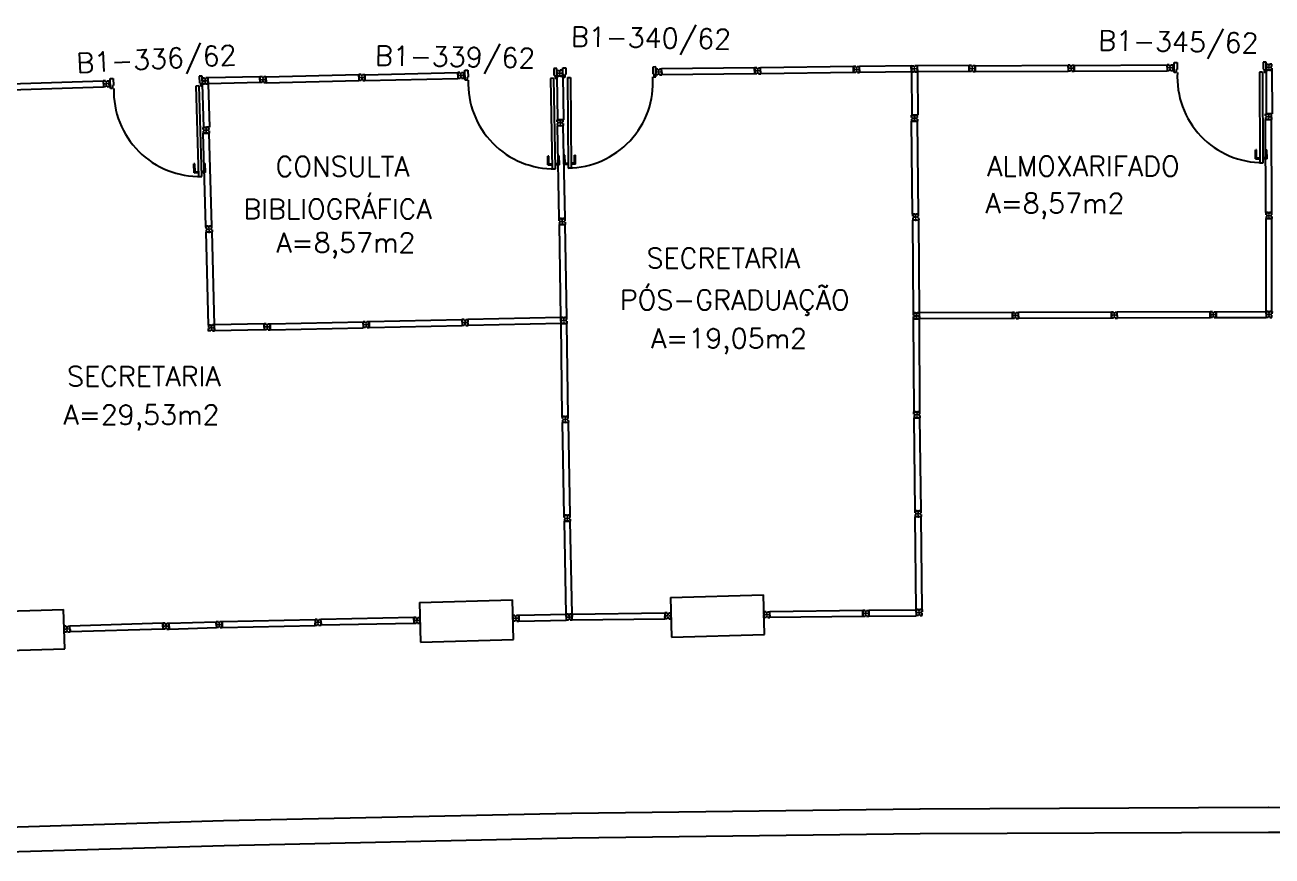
# Model space of a CAD drawing. Extents: x 26 to 324, y 73 to 188.
# Drawn here: x 167.63 to 180.24, y 161.73 to 170.14 of the extents above; entities that cross this region are included whole.
import ezdxf

# ---------------------------------------------------------------- set-up
doc = ezdxf.new("R2010")
doc.units = 0
doc.header["$LTSCALE"] = 0.01
doc.header["$MEASUREMENT"] = 0
doc.layers.get('0').update_dxf_attribs({"linetype": 'CONTINUOUS'})
for name, color, linetype in [('BANC', 2, 'CONTINUOUS'), ('DIV', 2, 'CONTINUOUS'), ('TEXTO', 2, 'CONTINUOUS'), ('TEXTO-ENDEREÇO', 2, 'CONTINUOUS'), ('ÁREA', 2, 'CONTINUOUS')]:
    doc.layers.add(name, color=color, linetype=linetype)
doc.styles.add('UNB-100', font='simplex.shx', dxfattribs={"height": 0.2})
doc.styles.add('UNB-100-1', font='simplex.shx', dxfattribs={"height": 0.2})

# ---------------------------------------------------------------- blocks, each defined once
blk = doc.blocks.new('DIVMT-SLC')
for p, q in [((-0.03, 0.03), (-0.03, 0.006)), ((-0.008, 0.03), (-0.03, 0.03)), ((-0.0185, 0.006), (-0.03, 0.006)), ((-0.0185, -0.006), (-0.0185, 0.006)), ((-0.008, 0.03), (-0.008, 0.02)), ((-0.008, 0.02), (0.008, 0.02)), ((-0.0051, 0), (0.0051, 0)), ((0.0051, 0), (-0.0051, 0)), ((-0.0051, 0), (0.0051, 0)), ((0, -0.0051), (0, 0.0051)), ((0, 0.0051), (0, -0.0051)), ((0.008, 0.03), (0.008, 0.02)), ((0.008, 0.03), (0.03, 0.03)), ((0.0205, 0.006), (0.03, 0.006)), ((0.0205, -0.006), (0.0205, 0.006)), ((0.0205, 0.006), (0.0205, -0.006)), ((0.0205, 0.006), (0.03, 0.006)), ((0.97, 0.03), (0.03, 0.03)), ((0.03, 0.006), (0.03, 0.03)), ((0.03, -0.03), (0.03, 0.03)), ((0.03, -0.005), (0.03, 0.005)), ((0.97, -0.03), (0.97, 0.03)), ((0.97, 0.03), (0.97, 0.009)), ((0.97, 0.009), (0.97, 0.027)), ((0.9795, 0.006), (0.97, 0.006)), ((0.97, -0.005), (0.97, 0.005)), ((0.9795, 0.006), (0.9795, -0.006)), ((1.0051, 0), (0.9949, 0)), ((1, 0.0051), (1, -0.0051)), ((-0.0185, -0.006), (-0.03, -0.006)), ((-0.03, -0.03), (-0.03, -0.006)), ((-0.008, -0.03), (-0.03, -0.03)), ((-0.008, -0.03), (-0.008, -0.02)), ((-0.008, -0.02), (0.008, -0.02)), ((0.008, -0.03), (0.008, -0.02)), ((0.008, -0.03), (0.03, -0.03)), ((0.0205, -0.006), (0.03, -0.006)), ((0.0205, -0.006), (0.03, -0.006)), ((0.03, -0.006), (0.03, -0.03)), ((0.97, -0.03), (0.03, -0.03)), ((0.9795, -0.006), (0.97, -0.006)), ((0.97, -0.009), (0.97, -0.027))]:
    blk.add_line(p, q)
blk = doc.blocks.new('MDIVMT-SLC')
for p, q in [((-0.03, 0.03), (-0.03, 0.006)), ((-0.008, 0.03), (-0.03, 0.03)), ((-0.0185, 0.006), (-0.03, 0.006)), ((-0.0185, -0.006), (-0.0185, 0.006)), ((-0.008, 0.03), (-0.008, 0.02)), ((-0.008, 0.02), (0.008, 0.02)), ((-0.0051, 0), (0.0051, 0)), ((-0.0051, 0), (0.0051, 0)), ((0, -0.0051), (0, 0.0051)), ((0, -0.0051), (0, 0.0051)), ((0.008, 0.03), (0.008, 0.02)), ((0.008, 0.03), (0.03, 0.03)), ((0.0205, 0.006), (0.03, 0.006)), ((0.0205, -0.006), (0.0205, 0.006)), ((0.0205, 0.006), (0.03, 0.006)), ((0.0205, -0.006), (0.0205, 0.006)), ((0.03, 0.03), (0.03, -0.03)), ((0.03, 0.03), (0.47, 0.03)), ((0.03, 0.006), (0.03, 0.03)), ((0.03, 0.009), (0.03, 0.027)), ((0.03, 0.005), (0.03, -0.005)), ((0.47, 0.03), (0.47, -0.03)), ((0.4795, 0.006), (0.47, 0.006)), ((0.47, 0.005), (0.47, -0.005)), ((0.4795, -0.006), (0.4795, 0.006)), ((0.4949, 0), (0.5051, 0)), ((0.5051, 0), (0.4949, 0)), ((0.5, -0.0051), (0.5, 0.0051)), ((-0.0185, -0.006), (-0.03, -0.006)), ((-0.03, -0.03), (-0.03, -0.006)), ((-0.008, -0.03), (-0.03, -0.03)), ((-0.008, -0.03), (-0.008, -0.02)), ((-0.008, -0.02), (0.008, -0.02)), ((0.008, -0.03), (0.008, -0.02)), ((0.008, -0.03), (0.03, -0.03)), ((0.0205, -0.006), (0.03, -0.006)), ((0.0205, -0.006), (0.03, -0.006)), ((0.03, -0.006), (0.03, -0.03)), ((0.03, -0.03), (0.03, -0.009)), ((0.03, -0.009), (0.03, -0.027)), ((0.03, -0.03), (0.47, -0.03)), ((0.4795, -0.006), (0.47, -0.006))]:
    blk.add_line(p, q)
blk = doc.blocks.new('MTT-SLC')
for p, q in [((-0.008, 0.03), (-0.03, 0.03)), ((-0.03, 0.03), (-0.03, 0.006)), ((-0.0185, 0.006), (-0.03, 0.006)), ((-0.0185, -0.006), (-0.0185, 0.006)), ((-0.008, 0.03), (-0.008, 0.02)), ((-0.008, 0.02), (0.008, 0.02)), ((-0.0051, 0), (0.0051, 0)), ((0, -0.0051), (0, 0.0051)), ((0.008, 0.03), (0.03, 0.03)), ((0.008, 0.03), (0.008, 0.02)), ((0.0205, -0.006), (0.0205, 0.006)), ((0.0205, 0.006), (0.03, 0.006)), ((0.03, 0.006), (0.03, 0.03)), ((-0.03, -0.03), (-0.03, -0.006)), ((-0.0185, -0.006), (-0.03, -0.006)), ((-0.008, -0.03), (-0.03, -0.03)), ((-0.008, -0.02), (0.008, -0.02)), ((-0.008, -0.03), (-0.008, -0.02)), ((0.008, -0.03), (0.008, -0.02)), ((0.008, -0.03), (0.03, -0.03)), ((0.0205, -0.006), (0.03, -0.006)), ((0.03, -0.006), (0.03, -0.03))]:
    blk.add_line(p, q)
blk = doc.blocks.new('DIV-SLC')
for p, q in [((-0.0051, 0), (0.0051, 0)), ((0, -0.0051), (0, 0.0051)), ((0.0205, 0.006), (0.03, 0.006)), ((0.0205, -0.006), (0.0205, 0.006)), ((0.03, 0.03), (0.97, 0.03)), ((0.03, 0.03), (0.03, -0.03)), ((0.03, 0.009), (0.03, 0.027)), ((0.03, 0.005), (0.03, -0.005)), ((0.97, 0.03), (0.97, -0.03)), ((0.9795, 0.006), (0.97, 0.006)), ((0.97, 0.005), (0.97, -0.005)), ((0.9795, -0.006), (0.9795, 0.006)), ((1.0051, 0), (0.9949, 0)), ((0.9949, 0), (1.0051, 0)), ((1, -0.0051), (1, 0.0051)), ((0.0205, -0.006), (0.03, -0.006)), ((0.03, -0.03), (0.03, -0.009)), ((0.03, -0.009), (0.03, -0.027)), ((0.03, -0.03), (0.97, -0.03)), ((0.9795, -0.006), (0.97, -0.006))]:
    blk.add_line(p, q)
blk = doc.blocks.new('PDV2E-SLC')
at = {"layer": 'DIV', "color": 1}
for p, q in [((0.023, 0.925), (0.063, 0.925)), ((0.023, 0.925), (0.023, 0.835)), ((0.033, 0.915), (0.063, 0.915)), ((0.033, 0.915), (0.033, 0.835)), ((0.138, 0.925), (0.097, 0.925)), ((0.128, 0.915), (0.097, 0.915)), ((0.128, 0.915), (0.128, 0.835)), ((0.138, 0.925), (0.138, 0.835)), ((0.033, 0.835), (0.023, 0.835)), ((0.128, 0.835), (0.137, 0.835))]:
    blk.add_line(p, q, dxfattribs=at)
at = {"layer": 'DIV'}
for p, q in [((0.065, 0.05), (0.065, 0.965)), ((0.095, 0.965), (0.065, 0.965)), ((0.095, 0.05), (0.095, 0.965)), ((0.049, 0.05), (0.029, 0.05)), ((0.029, 0.05), (0.029, 0.035)), ((0.029, 0.035), (0.029, -0.035)), ((0.049, 0.02), (0.049, 0.05)), ((0.049, 0.02), (0.059, 0.02)), ((0.059, -0.05), (0.059, 0.02)), ((0.065, 0.05), (0.095, 0.05)), ((0.928, -0.05), (0.928, 0.02)), ((0.938, 0.02), (0.928, 0.02)), ((0.938, 0.05), (0.958, 0.05)), ((0.938, 0.02), (0.938, 0.05)), ((0.958, 0.05), (0.958, 0.035)), ((0.958, 0.035), (0.958, -0.035)), ((0.029, -0.035), (0.029, -0.05)), ((0.029, -0.05), (0.059, -0.05)), ((0.958, -0.05), (0.928, -0.05)), ((0.958, -0.035), (0.958, -0.05))]:
    blk.add_line(p, q, dxfattribs=at)
at = {"layer": 'DIV', "color": 1}
blk.add_arc((0.062, 0.1), 0.865, 356.6786, 90, dxfattribs=at)
blk = doc.blocks.new('PDV2D-SLC')
at = {"layer": 'DIV'}
for p, q in [((0.03, 0.05), (0.06, 0.05)), ((0.03, 0.035), (0.03, 0.05)), ((0.03, -0.035), (0.03, 0.035)), ((0.06, 0.05), (0.06, -0.02)), ((0.941, 0.05), (0.941, -0.02)), ((0.971, 0.05), (0.941, 0.05)), ((0.971, 0.035), (0.971, 0.05)), ((0.971, -0.035), (0.971, 0.035)), ((0.03, -0.05), (0.03, -0.035)), ((0.05, -0.05), (0.03, -0.05)), ((0.05, -0.02), (0.06, -0.02)), ((0.05, -0.02), (0.05, -0.05)), ((0.079, -0.05), (0.109, -0.05)), ((0.079, -0.05), (0.079, -0.965)), ((0.109, -0.05), (0.109, -0.965)), ((0.951, -0.02), (0.941, -0.02)), ((0.951, -0.02), (0.951, -0.05)), ((0.951, -0.05), (0.971, -0.05)), ((0.971, -0.05), (0.971, -0.035)), ((0.109, -0.965), (0.079, -0.965))]:
    blk.add_line(p, q, dxfattribs=at)
at = {"layer": 'DIV', "color": 1}
for p, q in [((0.036, -0.925), (0.036, -0.835)), ((0.046, -0.835), (0.036, -0.835)), ((0.046, -0.915), (0.046, -0.835)), ((0.141, -0.915), (0.141, -0.835)), ((0.141, -0.835), (0.151, -0.835)), ((0.151, -0.925), (0.151, -0.835)), ((0.036, -0.925), (0.076, -0.925)), ((0.046, -0.915), (0.076, -0.915)), ((0.141, -0.915), (0.111, -0.915)), ((0.151, -0.925), (0.111, -0.925))]:
    blk.add_line(p, q, dxfattribs=at)
blk.add_arc((0.076, -0.1), 0.865, 270, 3.3214, dxfattribs=at)

msp = doc.modelspace()

# ---------------------------------------------------------------- linework, layer by layer
at = {"layer": 'BANC'}
for p, q in [((180.201, 162.222), (176.682, 162.207)), ((173.16, 162.162), (169.642, 162.087)), ((176.68, 162.207), (173.162, 162.162)), ((169.64, 162.087), (166.123, 161.982)), ((180.202, 161.972), (176.683, 161.957)), ((183.72, 161.957), (180.202, 161.972)), ((173.165, 161.912), (169.647, 161.837)), ((176.683, 161.957), (173.165, 161.912)), ((169.647, 161.837), (166.13, 161.732))]:
    msp.add_line(p, q, dxfattribs=at)
at = {"layer": 'DIV'}
for p, q in [((176.031, 169.716), (176.009, 169.716)), ((176.009, 169.716), (176.01, 169.692)), ((176.021, 169.692), (176.01, 169.692)), ((176.01, 169.656), (176.01, 169.68)), ((176.021, 169.68), (176.01, 169.68)), ((176.032, 169.656), (176.01, 169.656)), ((176.021, 169.68), (176.021, 169.692)), ((176.031, 169.716), (176.031, 169.706)), ((176.031, 169.706), (176.047, 169.706)), ((176.032, 169.666), (176.048, 169.666)), ((176.032, 169.656), (176.032, 169.666)), ((176.035, 169.686), (176.045, 169.686)), ((176.045, 169.686), (176.035, 169.686)), ((176.035, 169.686), (176.045, 169.686)), ((176.04, 169.691), (176.04, 169.681)), ((176.04, 169.681), (176.04, 169.691)), ((176.047, 169.716), (176.069, 169.717)), ((176.047, 169.716), (176.047, 169.706)), ((176.048, 169.656), (176.048, 169.666)), ((176.048, 169.656), (176.07, 169.657)), ((176.06, 169.692), (176.07, 169.693)), ((176.06, 169.692), (176.07, 169.693)), ((176.06, 169.692), (176.06, 169.68)), ((176.06, 169.68), (176.06, 169.692)), ((176.06, 169.68), (176.07, 169.681)), ((176.06, 169.68), (176.07, 169.681)), ((176.593, 169.723), (176.069, 169.717)), ((176.07, 169.657), (176.069, 169.717)), ((176.07, 169.693), (176.069, 169.717)), ((176.07, 169.682), (176.07, 169.692)), ((176.07, 169.681), (176.07, 169.657)), ((176.594, 169.663), (176.07, 169.657)), ((176.593, 169.723), (176.594, 169.702)), ((176.594, 169.663), (176.593, 169.723)), ((176.594, 169.702), (176.594, 169.72)), ((176.603, 169.699), (176.594, 169.699)), ((176.594, 169.688), (176.594, 169.698)), ((176.603, 169.687), (176.594, 169.687)), ((176.594, 169.684), (176.594, 169.666)), ((176.603, 169.699), (176.603, 169.687)), ((176.629, 169.694), (176.619, 169.693)), ((176.629, 169.693), (176.619, 169.693)), ((176.619, 169.693), (176.629, 169.693)), ((176.624, 169.699), (176.624, 169.688)), ((176.624, 169.699), (176.624, 169.688)), ((176.644, 169.7), (176.644, 169.688)), ((176.644, 169.7), (176.654, 169.7)), ((176.644, 169.688), (176.654, 169.688)), ((177.178, 169.726), (176.654, 169.724)), ((176.654, 169.664), (176.654, 169.724)), ((176.654, 169.689), (176.654, 169.699)), ((177.178, 169.666), (176.654, 169.664)), ((177.2, 169.726), (177.178, 169.726)), ((177.178, 169.702), (177.178, 169.726)), ((177.178, 169.666), (177.178, 169.726)), ((177.178, 169.726), (177.178, 169.705)), ((177.178, 169.705), (177.178, 169.723)), ((177.188, 169.702), (177.178, 169.702)), ((177.188, 169.702), (177.178, 169.702)), ((177.178, 169.691), (177.178, 169.701)), ((177.188, 169.69), (177.178, 169.69)), ((177.178, 169.69), (177.178, 169.666)), ((177.188, 169.69), (177.178, 169.69)), ((177.178, 169.687), (177.178, 169.669)), ((177.2, 169.666), (177.178, 169.666)), ((177.188, 169.702), (177.188, 169.69)), ((177.188, 169.702), (177.188, 169.69)), ((177.2, 169.726), (177.2, 169.716)), ((177.216, 169.716), (177.2, 169.716)), ((177.216, 169.676), (177.2, 169.676)), ((177.2, 169.666), (177.2, 169.676)), ((177.213, 169.696), (177.203, 169.696)), ((177.213, 169.696), (177.203, 169.696)), ((177.208, 169.701), (177.208, 169.691)), ((177.208, 169.701), (177.208, 169.691)), ((177.216, 169.726), (177.238, 169.726)), ((177.216, 169.726), (177.216, 169.716)), ((177.216, 169.666), (177.216, 169.676)), ((177.216, 169.666), (177.238, 169.666)), ((177.227, 169.702), (177.227, 169.69)), ((177.227, 169.702), (177.238, 169.702)), ((177.227, 169.69), (177.238, 169.69)), ((177.238, 169.726), (177.238, 169.702)), ((177.238, 169.666), (177.238, 169.69)), ((169.461, 169.572), (169.451, 169.571)), ((169.451, 169.571), (169.461, 169.572)), ((169.456, 169.577), (169.456, 169.566)), ((169.477, 169.578), (169.477, 169.566)), ((169.477, 169.578), (169.486, 169.578)), ((169.477, 169.566), (169.486, 169.566)), ((170.01, 169.613), (169.486, 169.602)), ((169.487, 169.542), (169.486, 169.602)), ((169.486, 169.567), (169.486, 169.577)), ((170.011, 169.553), (169.487, 169.542)), ((170.032, 169.614), (170.01, 169.613)), ((170.01, 169.589), (170.01, 169.613)), ((170.011, 169.553), (170.01, 169.613)), ((170.01, 169.613), (170.01, 169.592)), ((170.01, 169.592), (170.01, 169.61)), ((170.02, 169.589), (170.01, 169.589)), ((170.02, 169.589), (170.01, 169.589)), ((170.011, 169.578), (170.01, 169.588)), ((170.02, 169.577), (170.011, 169.577)), ((170.011, 169.577), (170.011, 169.553)), ((170.02, 169.577), (170.011, 169.577)), ((170.011, 169.574), (170.011, 169.556)), ((170.033, 169.554), (170.011, 169.553)), ((170.02, 169.589), (170.02, 169.577)), ((170.02, 169.589), (170.02, 169.577)), ((170.032, 169.614), (170.032, 169.604)), ((170.048, 169.604), (170.032, 169.604)), ((170.049, 169.564), (170.033, 169.564)), ((170.033, 169.554), (170.033, 169.564)), ((170.046, 169.584), (170.035, 169.584)), ((170.046, 169.584), (170.035, 169.584)), ((170.04, 169.589), (170.041, 169.579)), ((170.04, 169.589), (170.041, 169.579)), ((170.048, 169.614), (170.07, 169.615)), ((170.048, 169.614), (170.048, 169.604)), ((170.049, 169.554), (170.049, 169.564)), ((170.049, 169.554), (170.071, 169.555)), ((170.059, 169.59), (170.07, 169.591)), ((170.059, 169.59), (170.059, 169.578)), ((170.059, 169.578), (170.071, 169.579)), ((170.07, 169.615), (170.07, 169.591)), ((170.071, 169.555), (170.071, 169.579)), ((180.204, 169.207), (180.214, 169.207)), ((180.209, 169.212), (180.209, 169.202)), ((180.23, 169.213), (180.23, 169.201)), ((180.23, 169.213), (180.239, 169.213)), ((180.23, 169.201), (180.239, 169.201)), ((179.637, 167.237), (179.615, 167.236)), ((179.615, 167.236), (179.615, 167.212)), ((179.626, 167.212), (179.615, 167.212)), ((179.615, 167.176), (179.615, 167.2)), ((179.626, 167.2), (179.615, 167.2)), ((179.637, 167.177), (179.615, 167.176)), ((179.626, 167.2), (179.626, 167.212)), ((179.637, 167.237), (179.637, 167.227)), ((179.637, 167.227), (179.653, 167.227)), ((179.637, 167.187), (179.653, 167.187)), ((179.637, 167.177), (179.637, 167.187)), ((179.64, 167.207), (179.65, 167.207)), ((179.64, 167.207), (179.65, 167.207)), ((179.645, 167.201), (179.645, 167.212)), ((179.645, 167.201), (179.645, 167.212)), ((179.653, 167.237), (179.675, 167.237)), ((179.653, 167.237), (179.653, 167.227)), ((179.653, 167.177), (179.653, 167.187)), ((179.653, 167.177), (179.675, 167.177)), ((179.665, 167.201), (179.665, 167.213)), ((179.665, 167.213), (179.675, 167.213)), ((179.665, 167.201), (179.665, 167.213)), ((179.665, 167.213), (179.675, 167.213)), ((179.665, 167.201), (179.675, 167.201)), ((179.665, 167.201), (179.675, 167.201)), ((179.675, 167.237), (180.178, 167.239)), ((179.675, 167.213), (179.675, 167.237)), ((179.675, 167.237), (179.675, 167.177)), ((179.675, 167.216), (179.675, 167.234)), ((179.675, 167.212), (179.675, 167.202)), ((179.675, 167.201), (179.675, 167.177)), ((179.675, 167.198), (179.675, 167.18)), ((179.675, 167.177), (179.675, 167.198)), ((179.675, 167.177), (180.178, 167.179)), ((180.178, 167.239), (180.178, 167.179)), ((180.187, 167.215), (180.178, 167.215)), ((180.178, 167.214), (180.178, 167.204)), ((180.187, 167.203), (180.178, 167.203)), ((180.187, 167.203), (180.187, 167.215)), ((180.213, 167.209), (180.203, 167.209)), ((180.203, 167.209), (180.213, 167.209)), ((180.208, 167.204), (180.208, 167.214)), ((169.515, 167.072), (169.525, 167.072)), ((169.525, 167.072), (169.515, 167.072)), ((169.52, 167.077), (169.52, 167.067)), ((169.54, 167.079), (169.55, 167.079)), ((169.54, 167.079), (169.541, 167.067)), ((169.541, 167.067), (169.55, 167.067)), ((170.052, 167.113), (169.549, 167.103)), ((169.551, 167.043), (169.549, 167.103)), ((169.55, 167.068), (169.55, 167.078)), ((170.054, 167.053), (169.551, 167.043)), ((170.074, 167.114), (170.052, 167.113)), ((170.053, 167.089), (170.052, 167.113)), ((170.054, 167.053), (170.052, 167.113)), ((170.052, 167.113), (170.053, 167.092)), ((170.053, 167.092), (170.052, 167.11)), ((170.062, 167.09), (170.053, 167.089)), ((170.062, 167.09), (170.053, 167.089)), ((170.053, 167.078), (170.053, 167.088)), ((170.062, 167.078), (170.053, 167.077)), ((170.062, 167.078), (170.053, 167.077)), ((170.053, 167.077), (170.054, 167.053)), ((170.053, 167.074), (170.053, 167.056)), ((170.076, 167.054), (170.054, 167.053)), ((170.062, 167.09), (170.062, 167.078)), ((170.062, 167.09), (170.062, 167.078)), ((170.074, 167.114), (170.074, 167.104)), ((170.09, 167.104), (170.074, 167.104)), ((170.091, 167.064), (170.075, 167.064)), ((170.076, 167.054), (170.075, 167.064)), ((170.088, 167.084), (170.078, 167.084)), ((170.088, 167.084), (170.078, 167.084)), ((170.083, 167.089), (170.083, 167.079)), ((170.083, 167.089), (170.083, 167.079)), ((170.09, 167.114), (170.112, 167.115)), ((170.09, 167.114), (170.09, 167.104)), ((170.092, 167.054), (170.091, 167.064)), ((170.092, 167.054), (170.114, 167.055)), ((170.101, 167.091), (170.101, 167.079)), ((170.101, 167.091), (170.113, 167.091)), ((170.101, 167.079), (170.113, 167.079)), ((170.112, 167.115), (170.113, 167.091)), ((170.114, 167.055), (170.113, 167.079)), ((174.158, 164.346), (175.098, 164.373)), ((175.109, 163.974), (175.098, 164.373)), ((171.621, 164.296), (172.561, 164.323)), ((171.621, 164.296), (171.633, 163.896)), ((172.572, 163.923), (172.561, 164.323)), ((174.158, 164.346), (174.17, 163.946)), ((167.085, 164.198), (168.024, 164.226)), ((168.036, 163.826), (168.024, 164.226)), ((171.588, 164.145), (171.566, 164.145)), ((171.566, 164.145), (171.566, 164.121)), ((171.578, 164.121), (171.566, 164.121)), ((171.578, 164.109), (171.567, 164.109)), ((171.578, 164.109), (171.578, 164.121)), ((171.588, 164.145), (171.588, 164.135)), ((171.588, 164.135), (171.604, 164.135)), ((171.591, 164.115), (171.602, 164.115)), ((171.602, 164.115), (171.591, 164.115)), ((171.591, 164.115), (171.602, 164.115)), ((171.596, 164.12), (171.597, 164.11)), ((171.597, 164.11), (171.596, 164.12)), ((171.604, 164.145), (171.626, 164.146)), ((171.604, 164.145), (171.604, 164.135)), ((171.617, 164.122), (171.626, 164.122)), ((171.617, 164.122), (171.617, 164.11)), ((171.617, 164.11), (171.617, 164.122)), ((171.617, 164.122), (171.626, 164.122)), ((171.617, 164.11), (171.627, 164.11)), ((171.617, 164.11), (171.627, 164.11)), ((171.627, 164.086), (171.626, 164.146)), ((171.626, 164.122), (171.626, 164.146)), ((171.627, 164.111), (171.626, 164.121)), ((171.627, 164.11), (171.627, 164.086)), ((172.587, 164.166), (172.566, 164.166)), ((172.578, 164.142), (172.566, 164.142)), ((172.578, 164.13), (172.566, 164.13)), ((172.578, 164.13), (172.578, 164.142)), ((172.587, 164.166), (172.588, 164.156)), ((172.588, 164.156), (172.604, 164.157)), ((172.589, 164.116), (172.605, 164.117)), ((172.589, 164.106), (172.589, 164.116)), ((172.591, 164.137), (172.601, 164.137)), ((172.591, 164.137), (172.601, 164.137)), ((172.596, 164.132), (172.596, 164.142)), ((172.596, 164.132), (172.596, 164.142)), ((172.603, 164.167), (172.625, 164.167)), ((172.603, 164.167), (172.604, 164.157)), ((172.605, 164.107), (172.605, 164.117)), ((172.617, 164.131), (172.617, 164.143)), ((172.617, 164.143), (172.626, 164.143)), ((172.617, 164.131), (172.617, 164.143)), ((172.617, 164.143), (172.626, 164.143)), ((172.617, 164.131), (172.626, 164.131)), ((172.617, 164.131), (172.626, 164.131)), ((172.625, 164.167), (173.104, 164.178)), ((172.626, 164.143), (172.625, 164.167)), ((172.625, 164.167), (172.627, 164.107)), ((172.626, 164.146), (172.626, 164.164)), ((172.626, 164.142), (172.626, 164.132)), ((172.626, 164.131), (172.627, 164.107)), ((172.626, 164.128), (172.627, 164.11)), ((172.627, 164.107), (172.626, 164.128)), ((172.627, 164.107), (173.105, 164.118)), ((173.104, 164.178), (173.105, 164.118)), ((173.114, 164.154), (173.104, 164.154)), ((173.104, 164.153), (173.105, 164.143)), ((173.114, 164.142), (173.105, 164.142)), ((173.114, 164.142), (173.114, 164.154)), ((173.129, 164.148), (173.14, 164.149)), ((173.14, 164.149), (173.129, 164.148)), ((173.135, 164.143), (173.134, 164.154)), ((174.125, 164.192), (174.103, 164.191)), ((174.103, 164.191), (174.103, 164.167)), ((174.115, 164.167), (174.103, 164.167)), ((174.104, 164.131), (174.103, 164.155)), ((174.115, 164.155), (174.103, 164.155)), ((174.126, 164.132), (174.104, 164.131)), ((174.115, 164.155), (174.115, 164.167)), ((174.125, 164.192), (174.125, 164.182)), ((174.125, 164.182), (174.141, 164.182)), ((174.126, 164.142), (174.142, 164.142)), ((174.126, 164.132), (174.126, 164.142)), ((174.128, 164.162), (174.138, 164.162)), ((174.128, 164.162), (174.138, 164.162)), ((174.133, 164.157), (174.133, 164.167)), ((174.133, 164.157), (174.133, 164.167)), ((174.141, 164.192), (174.163, 164.192)), ((174.141, 164.192), (174.141, 164.182)), ((174.142, 164.132), (174.142, 164.142)), ((174.142, 164.132), (174.164, 164.132)), ((174.154, 164.156), (174.154, 164.168)), ((174.154, 164.168), (174.163, 164.168)), ((174.154, 164.156), (174.154, 164.168)), ((174.154, 164.168), (174.163, 164.168)), ((174.154, 164.156), (174.163, 164.156)), ((174.154, 164.156), (174.163, 164.156)), ((174.163, 164.168), (174.163, 164.192)), ((174.163, 164.192), (174.164, 164.132)), ((174.163, 164.171), (174.163, 164.189)), ((174.163, 164.167), (174.163, 164.157)), ((174.163, 164.156), (174.164, 164.132)), ((174.163, 164.153), (174.164, 164.135)), ((174.164, 164.132), (174.163, 164.153)), ((176.103, 164.216), (176.103, 164.192)), ((176.125, 164.216), (176.103, 164.216)), ((176.115, 164.192), (176.103, 164.192)), ((176.104, 164.156), (176.103, 164.18)), ((176.115, 164.18), (176.103, 164.18)), ((176.126, 164.156), (176.104, 164.156)), ((176.115, 164.18), (176.115, 164.192)), ((176.125, 164.216), (176.125, 164.206)), ((176.125, 164.206), (176.141, 164.206)), ((176.126, 164.166), (176.142, 164.166)), ((176.126, 164.156), (176.126, 164.166)), ((176.128, 164.186), (176.138, 164.186)), ((176.128, 164.186), (176.138, 164.186)), ((176.133, 164.181), (176.133, 164.191)), ((176.133, 164.181), (176.133, 164.191)), ((176.141, 164.216), (176.163, 164.217)), ((176.141, 164.216), (176.141, 164.206)), ((176.142, 164.156), (176.142, 164.166)), ((176.142, 164.156), (176.164, 164.157)), ((176.154, 164.181), (176.154, 164.193)), ((176.154, 164.193), (176.163, 164.193)), ((176.154, 164.181), (176.154, 164.193)), ((176.154, 164.193), (176.163, 164.193)), ((176.154, 164.181), (176.163, 164.181)), ((176.154, 164.181), (176.163, 164.181)), ((176.163, 164.217), (176.641, 164.223)), ((176.163, 164.193), (176.163, 164.217)), ((176.163, 164.217), (176.164, 164.157)), ((176.163, 164.196), (176.163, 164.214)), ((176.163, 164.192), (176.163, 164.182)), ((176.163, 164.181), (176.164, 164.157)), ((176.163, 164.178), (176.164, 164.16)), ((176.164, 164.157), (176.163, 164.178)), ((176.164, 164.157), (176.642, 164.163)), ((176.641, 164.223), (176.642, 164.163)), ((176.651, 164.199), (176.642, 164.199)), ((176.642, 164.198), (176.642, 164.188)), ((176.651, 164.187), (176.642, 164.187)), ((176.651, 164.187), (176.651, 164.199)), ((176.667, 164.194), (176.677, 164.194)), ((176.677, 164.194), (176.667, 164.194)), ((176.672, 164.189), (176.672, 164.199)), ((169.051, 164.087), (169.029, 164.086)), ((169.029, 164.086), (169.029, 164.062)), ((169.041, 164.062), (169.029, 164.062)), ((169.031, 164.026), (169.03, 164.05)), ((169.041, 164.05), (169.03, 164.05)), ((169.053, 164.027), (169.031, 164.026)), ((169.041, 164.05), (169.041, 164.062)), ((169.051, 164.087), (169.051, 164.077)), ((169.051, 164.077), (169.067, 164.077)), ((169.052, 164.037), (169.068, 164.037)), ((169.053, 164.027), (169.052, 164.037)), ((169.055, 164.057), (169.065, 164.057)), ((169.055, 164.057), (169.065, 164.057)), ((169.06, 164.052), (169.06, 164.062)), ((169.06, 164.052), (169.06, 164.062)), ((169.067, 164.087), (169.089, 164.088)), ((169.067, 164.087), (169.067, 164.077)), ((169.069, 164.027), (169.068, 164.037)), ((169.069, 164.027), (169.091, 164.028)), ((169.08, 164.063), (169.089, 164.064)), ((169.08, 164.063), (169.089, 164.064)), ((169.08, 164.051), (169.08, 164.063)), ((169.08, 164.051), (169.08, 164.063)), ((169.08, 164.051), (169.09, 164.052)), ((169.08, 164.051), (169.09, 164.052)), ((169.089, 164.088), (169.567, 164.102)), ((169.089, 164.064), (169.089, 164.088)), ((169.089, 164.088), (169.091, 164.028)), ((169.089, 164.067), (169.089, 164.085)), ((169.089, 164.063), (169.09, 164.053)), ((169.09, 164.052), (169.091, 164.028)), ((169.09, 164.049), (169.091, 164.031)), ((169.091, 164.028), (169.09, 164.049)), ((169.091, 164.028), (169.569, 164.042)), ((169.567, 164.102), (169.569, 164.042)), ((169.577, 164.079), (169.568, 164.078)), ((169.568, 164.077), (169.568, 164.067)), ((169.578, 164.067), (169.568, 164.066)), ((169.578, 164.067), (169.577, 164.079)), ((169.603, 164.073), (169.593, 164.073)), ((169.593, 164.073), (169.603, 164.073)), ((169.598, 164.068), (169.598, 164.078)), ((171.567, 164.085), (171.567, 164.109)), ((171.589, 164.085), (171.567, 164.085)), ((171.589, 164.095), (171.605, 164.095)), ((171.589, 164.085), (171.589, 164.095)), ((171.605, 164.085), (171.605, 164.095)), ((171.605, 164.085), (171.627, 164.086)), ((172.589, 164.106), (172.567, 164.106)), ((172.605, 164.107), (172.627, 164.107)), ((171.633, 163.896), (172.572, 163.923)), ((174.17, 163.946), (175.109, 163.974)), ((167.096, 163.799), (168.036, 163.826))]:
    msp.add_line(p, q, dxfattribs=at)
at = {"layer": 'TEXTO-ENDEREÇO'}
msp.add_line((183.721, 162.207), (180.203, 162.222), dxfattribs=at)

# ---------------------------------------------------------------- block references
at = {"layer": 'DIV'}
for name, p, rotation in [('DIVMT-SLC', (172.04, 169.626), 181.3512977894054), ('PDV2E-SLC', (173.04, 169.648), 181.1483354111078), ('MDIVMT-SLC', (173.04, 169.648), 271.0533095141404), ('PDV2D-SLC', (173.04, 169.654), 0.4350487090872151), ('DIVMT-SLC', (174.04, 169.661), 0.7051255528619899), ('DIVMT-SLC', (175.04, 169.673), 0.7389295352196075), ('MDIVMT-SLC', (176.624, 169.693), 270.5655053474737), ('DIVMT-SLC', (178.208, 169.7), 180.3376418784922), ('DIVMT-SLC', (179.208, 169.704), 180.3756977894054), ('PDV2E-SLC', (180.208, 169.709), 180.1727354111078), ('MDIVMT-SLC', (180.208, 169.709), 270.0777011808071), ('DIVMT-SLC', (168.457, 169.542), 181.8390977894053), ('PDV2E-SLC', (169.456, 169.571), 181.6361354111078), ('MDIVMT-SLC', (169.456, 169.571), 271.5411136808071), ('DIVMT-SLC', (171.04, 169.605), 181.3132418784922), ('DIVMT-SLC', (173.045, 169.148), 271.1860569215374), ('DIVMT-SLC', (176.624, 169.193), 270.6982527548708), ('DIVMT-SLC', (180.204, 169.209), 270.2104485882041), ('DIVMT-SLC', (169.465, 169.072), 271.6738610882041), ('DIVMT-SLC', (173.065, 168.148), 270.9575792252365), ('DIVMT-SLC', (176.637, 168.194), 270.4697750585698), ('DIVMT-SLC', (180.208, 168.209), 269.9819708919032), ('DIVMT-SLC', (169.495, 168.072), 271.4453833919032), ('DIVMT-SLC', (171.083, 167.106), 181.3553053447341), ('DIVMT-SLC', (172.082, 167.128), 181.2044300342194), ('DIV-SLC', (173.082, 167.148), 181.170191484596), ('DIVMT-SLC', (173.082, 167.148), 270.8140059188908), ('DIVMT-SLC', (176.645, 167.194), 0.3190764436290182), ('DIVMT-SLC', (176.645, 167.194), 270.3262017522242), ('DIVMT-SLC', (177.645, 167.198), 0.2876509878013263), ('DIVMT-SLC', (178.645, 167.202), 0.2581813720500007), ('MTT-SLC', (180.208, 167.209), 179.4651130441301), ('MTT-SLC', (169.52, 167.072), 1.269275090744176), ('DIVMT-SLC', (173.096, 166.148), 271.1483788739598), ('DIVMT-SLC', (176.65, 166.194), 270.6605747072932), ('DIVMT-SLC', (173.116, 165.148), 271.0480724415407), ('DIVMT-SLC', (176.662, 165.194), 270.560268274874), ('DIV-SLC', (169.597, 164.073), 1.236707159390139), ('DIVMT-SLC', (170.597, 164.095), 1.182519469465705), ('MTT-SLC', (173.135, 164.149), 182.2925336918815), ('DIV-SLC', (173.133, 164.149), 0.7489071593901664), ('DIVMT-SLC', (175.133, 164.173), 0.7410438842280431), ('MTT-SLC', (176.672, 164.194), 181.8047336918815), ('DIVMT-SLC', (168.06, 164.027), 1.71664388422804), ('MTT-SLC', (169.598, 164.073), 182.7803336918815)]:
    msp.add_blockref(name, p, dxfattribs=dict(at, rotation=rotation))

# ---------------------------------------------------------------- texts
at = {"layer": 'TEXTO', "style": 'UNB-100'}
for s, p in [('CONSULTA ', (170.167, 168.605)), ('ALMOXARIFADO', (177.359, 168.608)), (' BIBLIOGRÁFICA', (169.705, 168.175)), ('SECRETARIA', (173.917, 167.678)), ('PÓS-GRADUAÇÃO', (173.647, 167.256)), ('SECRETARIA', (168.06, 166.483))]:
    msp.add_text(s, height=0.2, dxfattribs=at).set_placement(p)
at = {"layer": 'TEXTO-ENDEREÇO', "style": 'UNB-100-1'}
for s, rotation, p in [('B1-340/62', 359.071, (173.151, 169.919)), ('B1-345/62', 359.071, (178.481, 169.88)), ('B1-336/62', 3.0253, (168.159, 169.65)), ('B1-339/62', 359.071, (171.171, 169.727))]:
    msp.add_text(s, height=0.2, rotation=rotation, dxfattribs=at).set_placement(p)
at = {"layer": 'ÁREA', "style": 'UNB-100'}
for s, p in [('A=8,57m2', (177.342, 168.234)), ('A=8,57m2', (170.175, 167.836)), ('A=19,05m2', (173.962, 166.867)), ('A=29,53m2', (168.024, 166.095))]:
    msp.add_text(s, height=0.2, dxfattribs=at).set_placement(p)

doc.saveas('drawing.dxf')
